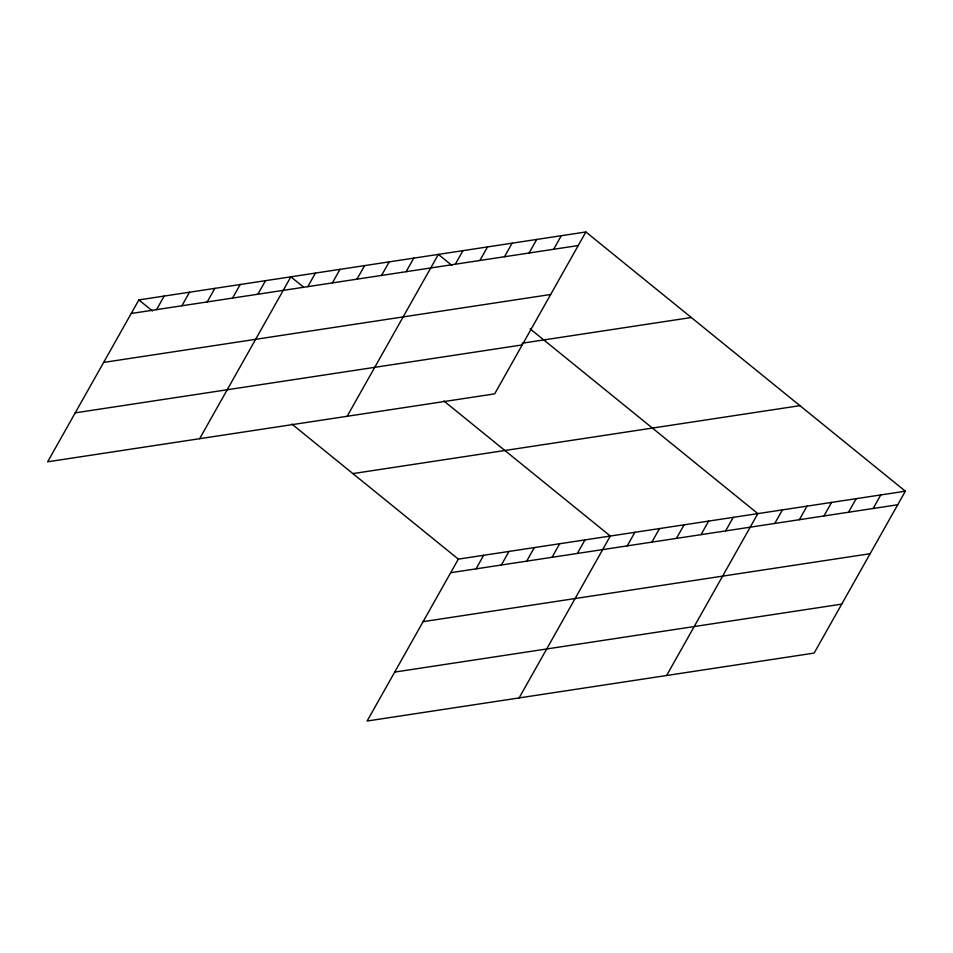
<?xml version="1.0" encoding="UTF-8"?>
<svg xmlns="http://www.w3.org/2000/svg" width="953" height="953" viewBox="0 0 953 953"><rect width="100%" height="100%" fill="white"/><g stroke="black" fill="none" stroke-linecap="round" stroke-linejoin="round"><path stroke-width="1.43" d="M585.881 231.972L138.864 299.921L47.65 461.8L494.667 393.863L585.881 231.972L905.35 491.2L814.136 653.079L367.119 721.028L458.333 559.137L905.35 491.2M156.554 309.63L164.19 296.073M181.88 305.782L189.528 292.226M207.218 301.934L214.854 288.366M232.544 298.086L240.192 284.518M257.882 294.227L265.518 280.67M199.63 438.702L290.856 276.823L303.316 286.936M307.795 286.65L315.431 273.082M332.383 282.91L340.018 269.342M356.97 279.169L364.606 265.613M381.557 275.429L389.193 261.872M406.133 271.7L413.781 258.132M347.154 416.282L438.368 254.403L451.972 265.434M455.308 264.219L462.955 250.663M479.895 260.491L487.531 246.922M504.482 256.75L512.118 243.194M529.07 253.01L536.706 239.453M553.657 249.281L561.293 235.713M476.024 568.858L483.671 555.289M501.349 564.998L508.997 551.442M526.687 561.15L534.323 547.594M552.013 557.302L559.661 543.746M577.351 553.455L584.987 539.886M519.111 697.918L610.325 536.039L443.8 400.927M627.265 545.866L634.901 532.298M651.852 542.126L659.488 528.57M676.439 538.397L684.075 524.829M701.027 534.657L708.663 521.088M725.602 530.916L733.25 517.36M666.624 675.498L757.838 513.619L530.19 328.904M774.777 523.447L782.425 509.879M799.364 519.707L807.012 506.15M823.952 515.966L831.588 502.41M848.539 512.237L856.175 498.669M873.127 508.497L880.763 494.941M131.228 313.477L578.233 245.54M103.639 362.426L550.655 294.489M522.101 343.235L691.306 317.516M75.227 412.852L522.244 344.915M352.908 473.593L799.924 405.656M450.698 572.705L897.714 504.756M423.12 621.654L870.125 553.705M394.697 672.079L841.713 604.131M138.864 299.921L152.468 310.964M291.809 424.025L458.333 559.137"/></g></svg>
